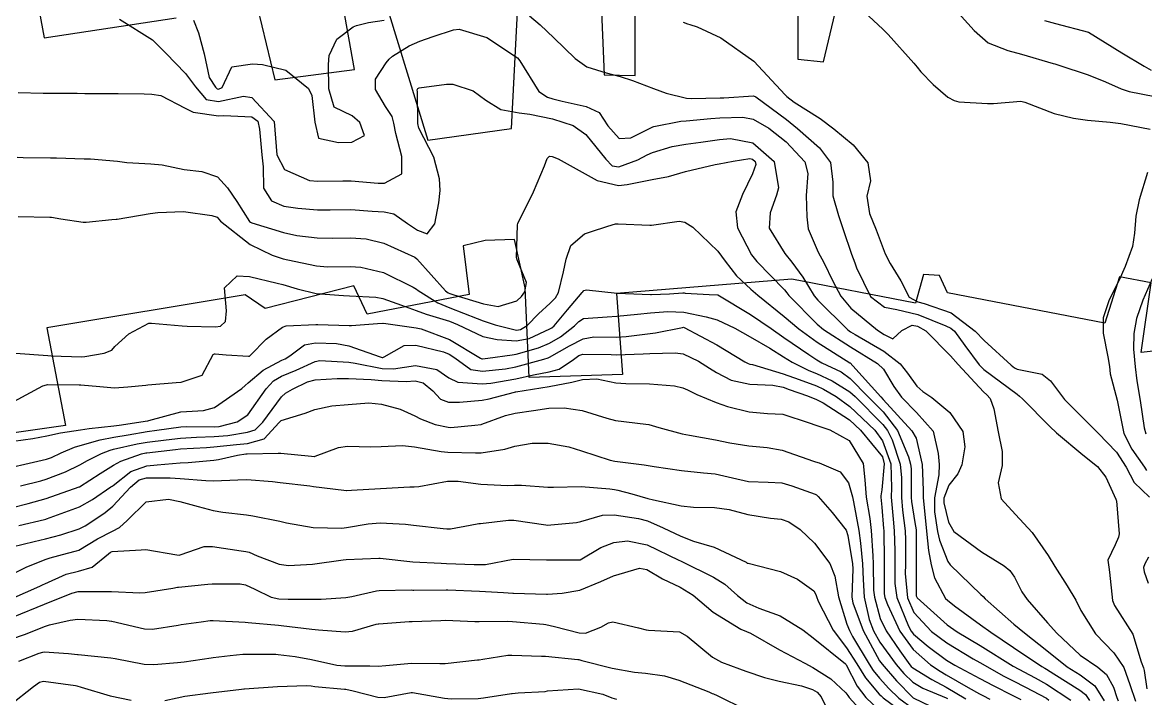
# Model space of a CAD drawing. Header units: metres. Extents: x 318500 to 325275, y 7408834 to 7428799.
# Drawn here: x 323171.7 to 323238.9, y 7419095.6 to 7419136.1 of the extents above; entities that cross this region are included whole.
import ezdxf

# ---------------------------------------------------------------- set-up
doc = ezdxf.new("R2010")
doc.units = ezdxf.units.M
doc.header["$MEASUREMENT"] = 0
for name, color, linetype in [('Curvas de Nivel 1m', 11, 'Continuous'), ('Curvas de Nivel 5m', 15, 'Continuous'), ('Edificações', 30, 'Continuous'), ('Vias Primárias', 230, 'Continuous'), ('Vias Secundárias', 230, 'Continuous')]:
    doc.layers.add(name, color=color, linetype=linetype)

msp = doc.modelspace()

# ---------------------------------------------------------------- linework, layer by layer
at = {"layer": 'Curvas de Nivel 1m', "flags": 128}
for points, elevation in [([(323221.473, 7419137.186), (323223.134, 7419135.643), (323223.445, 7419135.332), (323224.982, 7419133.617), (323225.183, 7419133.379), (323225.415, 7419133.096), (323226.142, 7419132.334), (323227.029, 7419131.586), (323227.397, 7419131.373), (323227.679, 7419131.294), (323229.395, 7419131.211), (323229.75, 7419131.199), (323231.397, 7419131.347), (323231.641, 7419131.282), (323233.386, 7419130.594), (323234.543, 7419130.328), (323235.381, 7419130.208), (323236.747, 7419130.092), (323237.378, 7419130), (323239.132, 7419129.665)], 734), ([(323227.469, 7419136.834), (323228.591, 7419135.569), (323229.439, 7419134.835), (323230.606, 7419134.369), (323231.429, 7419134.145), (323233.322, 7419133.601), (323233.421, 7419133.573), (323233.675, 7419133.497), (323235.414, 7419132.925), (323236.451, 7419132.505), (323237.406, 7419132.076), (323237.872, 7419131.911), (323239.402, 7419131.616)], 733), ([(323177.45, 7419136.25), (323179.432, 7419135.009), (323180.239, 7419134.212), (323181.402, 7419132.99), (323182.015, 7419132.191), (323182.652, 7419131.45), (323183.382, 7419131.331), (323184.882, 7419131.645), (323185.384, 7419131.569), (323186.716, 7419130.127), (323186.842, 7419128.631), (323186.876, 7419128.125), (323187.327, 7419127.257), (323188.822, 7419126.593), (323189.317, 7419126.546), (323190.813, 7419126.572), (323191.318, 7419126.57), (323192.933, 7419126.427), (323193.316, 7419126.426), (323194.351, 7419126.999), (323194.36, 7419128.025), (323193.984, 7419129.408), (323193.872, 7419130.032), (323193.769, 7419130.429), (323193.38, 7419131.029), (323192.784, 7419132.046), (323192.783, 7419132.662), (323193.414, 7419133.632), (323193.6, 7419133.855), (323193.803, 7419134.034), (323194.794, 7419134.655), (323195.434, 7419134.93), (323196.232, 7419135.205), (323197.444, 7419135.608), (323197.778, 7419135.644), (323199.438, 7419135.15), (323201.268, 7419133.932), (323201.417, 7419133.751), (323202.54, 7419131.913), (323203.062, 7419131.58), (323203.386, 7419131.481), (323203.938, 7419131.341), (323205.381, 7419131.027), (323206.169, 7419130.655), (323206.669, 7419129.861), (323207.359, 7419129.114), (323208.046, 7419129.153), (323209.37, 7419129.805), (323209.436, 7419129.819), (323211.041, 7419130.137), (323211.376, 7419130.172), (323212.847, 7419130.309), (323213.379, 7419130.344), (323214.751, 7419130.378), (323215.378, 7419130.267), (323216.314, 7419129.731), (323217.358, 7419128.902), (323218.467, 7419127.703), (323218.644, 7419127.011), (323218.552, 7419125.702), (323218.577, 7419124.425), (323218.667, 7419123.699), (323219.269, 7419122.31), (323219.604, 7419121.685), (323220.144, 7419120.571), (323220.62, 7419119.669), (323221.229, 7419118.948), (323222.825, 7419117.644), (323223.206, 7419117.372), (323223.725, 7419117.109), (323224.274, 7419117.624), (323224.895, 7419117.935), (323225.214, 7419117.881), (323225.705, 7419117.603), (323227.188, 7419116.108), (323227.646, 7419115.575), (323229.164, 7419113.942), (323229.365, 7419113.76), (323229.551, 7419113.554), (323229.779, 7419112.922), (323230.036, 7419111.546), (323230.273, 7419110.382), (323230.275, 7419109.542), (323230.035, 7419108.491), (323230.22, 7419107.543), (323231.066, 7419106.595), (323232.073, 7419105.515), (323233.03, 7419104.143), (323233.431, 7419103.496), (323234.161, 7419102.336), (323234.681, 7419101.483), (323234.991, 7419100.854), (323235.86, 7419099.467), (323236.953, 7419098.317), (323237.549, 7419097.441), (323237.916, 7419096.422), (323238.245, 7419095.43)], 737), ([(323181.881, 7419136.194), (323182.19, 7419135.437), (323182.528, 7419134.183), (323182.827, 7419132.75), (323183.2, 7419132.173), (323183.293, 7419132.076), (323183.389, 7419132.062), (323183.592, 7419132.167), (323184.175, 7419133.392), (323185.411, 7419133.57), (323186.017, 7419133.528), (323187.406, 7419133.189), (323188.772, 7419132.099), (323188.968, 7419131.678), (323189.148, 7419130.093), (323189.356, 7419129.126), (323190.558, 7419128.866), (323191.352, 7419128.889), (323192.116, 7419129.295), (323191.844, 7419130.055), (323191.374, 7419130.473), (323190.293, 7419130.991), (323189.984, 7419132.081), (323189.966, 7419133.528), (323190.01, 7419134.081), (323190.466, 7419135.043), (323191.446, 7419135.796), (323191.632, 7419135.874), (323192.357, 7419136.051), (323193.298, 7419136.195)], 736), ([(323201.988, 7419136.455), (323202.639, 7419135.912), (323203.439, 7419135.133), (323204.718, 7419133.887), (323205.413, 7419133.395), (323206.58, 7419133.035), (323207.41, 7419132.826), (323208.154, 7419132.586), (323209.403, 7419132.106), (323210.172, 7419131.812), (323211.396, 7419131.52), (323211.693, 7419131.498), (323213.396, 7419131.535), (323213.621, 7419131.542), (323215.399, 7419131.653), (323215.531, 7419131.606), (323217.378, 7419130.245), (323218.026, 7419129.71), (323219.353, 7419128.539), (323220.006, 7419127.68), (323220.138, 7419126.487), (323220.15, 7419125.678), (323220.475, 7419124.5), (323220.764, 7419123.668), (323221.268, 7419122.188), (323221.451, 7419121.658), (323221.553, 7419121.361), (323222.404, 7419119.648), (323223.231, 7419119.014), (323223.982, 7419118.876), (323225.224, 7419118.568), (323226.913, 7419117.886), (323227.213, 7419117.749), (323227.413, 7419117.578), (323228.044, 7419116.724), (323228.894, 7419115.563), (323229.177, 7419115.277), (323230.166, 7419114.541), (323231.163, 7419113.796), (323231.318, 7419113.684), (323231.497, 7419113.525), (323233.135, 7419111.863), (323233.527, 7419111.496), (323235.11, 7419110.176), (323235.972, 7419109.467), (323236.475, 7419108.84), (323237.081, 7419107.516), (323237.093, 7419107.462), (323237.107, 7419107.422), (323237.279, 7419105.447), (323237.245, 7419105.249), (323237.04, 7419104.788), (323236.608, 7419103.874), (323236.651, 7419103.456), (323236.706, 7419103.143), (323236.868, 7419101.452), (323236.996, 7419101.154), (323238.096, 7419099.433), (323238.585, 7419097.786), (323238.735, 7419097.423), (323238.782, 7419097.266), (323238.927, 7419096.157)], 736), ([(323232.806, 7419136.164), (323233.457, 7419135.997), (323235.45, 7419135.48), (323237.432, 7419134.229), (323238.769, 7419133.43), (323239.2, 7419133.206)], 732), ([(323171.385, 7419131.857), (323172.896, 7419131.818), (323173.385, 7419131.816), (323174.921, 7419131.812), (323175.385, 7419131.81), (323175.845, 7419131.805), (323177.385, 7419131.793), (323178.933, 7419131.775), (323179.385, 7419131.765), (323179.924, 7419131.675), (323181.377, 7419130.926), (323181.873, 7419130.69), (323183.373, 7419130.471), (323183.696, 7419130.488), (323185.373, 7419130.407), (323185.745, 7419130.136), (323185.837, 7419129.661), (323185.98, 7419128.134), (323186.052, 7419127.41), (323186.081, 7419126.132), (323186.556, 7419125.381), (323187.299, 7419125.058), (323188.132, 7419124.935), (323189.297, 7419124.831), (323190.056, 7419124.837), (323191.298, 7419124.867), (323192.583, 7419124.761), (323193.297, 7419124.711), (323193.865, 7419124.6), (323194.698, 7419124.019), (323195.284, 7419123.617), (323195.877, 7419123.405), (323196.324, 7419123.994), (323196.566, 7419125.254), (323196.646, 7419125.99), (323196.61, 7419126.701), (323196.272, 7419127.996), (323195.366, 7419129.726), (323195.318, 7419130.011), (323195.28, 7419131.903), (323195.276, 7419132.012), (323195.308, 7419132.095), (323195.392, 7419132.146), (323197.019, 7419132.362), (323197.396, 7419132.368), (323198.617, 7419131.968), (323199.384, 7419131.394), (323200.271, 7419130.839), (323201.377, 7419130.641), (323202.015, 7419130.559), (323203.374, 7419130.278), (323204.595, 7419129.888), (323205.362, 7419129.341), (323206.557, 7419127.862), (323206.948, 7419127.468), (323207.336, 7419127.42), (323208.465, 7419127.833), (323209.038, 7419128.131), (323209.347, 7419128.271), (323210.533, 7419128.627), (323211.355, 7419128.777), (323212.25, 7419128.893), (323213.359, 7419129.046), (323214.01, 7419129.111), (323215.357, 7419128.842), (323216.636, 7419127.727), (323216.886, 7419126.163), (323216.781, 7419125.725), (323216.384, 7419124.649), (323216.324, 7419123.73), (323217.267, 7419122.216), (323217.695, 7419121.713), (323218.353, 7419120.805), (323219.03, 7419119.693), (323219.236, 7419119.427), (323221.038, 7419117.663), (323221.208, 7419117.535), (323221.482, 7419117.381), (323223.191, 7419116.385), (323224.179, 7419115.625), (323224.62, 7419115.064), (323225.167, 7419114.28), (323225.521, 7419113.962), (323226.064, 7419113.596), (323227.147, 7419112.701), (323227.912, 7419111.572), (323228.032, 7419110.655), (323227.855, 7419109.572), (323227.631, 7419109.038), (323227.088, 7419108.364), (323226.786, 7419107.584), (323226.782, 7419107.29), (323227.058, 7419106.144), (323227.375, 7419105.577), (323229.032, 7419104.375), (323230.39, 7419103.539), (323230.739, 7419103.256), (323231.013, 7419102.843), (323231.456, 7419101.975), (323231.776, 7419101.518), (323232.979, 7419100.117), (323233.539, 7419099.494), (323234.95, 7419098.178), (323236.003, 7419097.464), (323236.512, 7419097.032), (323236.928, 7419096.276), (323237.128, 7419095.652), (323237.215, 7419095.446)], 738), ([(323171.335, 7419127.98), (323171.685, 7419127.974), (323173.335, 7419127.947), (323173.689, 7419127.94), (323175.334, 7419127.898), (323175.713, 7419127.887), (323177.333, 7419127.758), (323177.897, 7419127.676), (323179.331, 7419127.587), (323180.011, 7419127.529), (323181.326, 7419127.26), (323182.375, 7419127.129), (323183.32, 7419126.808), (323183.925, 7419126.161), (323184.476, 7419125.327), (323185.236, 7419124.141), (323185.289, 7419124.09), (323185.375, 7419124.052), (323187.281, 7419123.488), (323188.075, 7419123.305), (323189.276, 7419123.154), (323190.206, 7419123.146), (323191.277, 7419123.171), (323192.217, 7419123.11), (323193.272, 7419122.844), (323195.123, 7419122.012), (323195.258, 7419121.897), (323196.969, 7419119.984), (323197.118, 7419119.871), (323197.228, 7419119.825), (323197.458, 7419119.748), (323199.229, 7419119.219), (323200.123, 7419119.05), (323201.232, 7419119.396), (323201.51, 7419119.652), (323201.717, 7419119.923), (323201.817, 7419120.493), (323201.259, 7419121.848), (323201.231, 7419121.902), (323201.225, 7419121.931), (323201.222, 7419121.969), (323201.27, 7419123.93), (323201.291, 7419124.015), (323202.229, 7419125.916), (323202.898, 7419127.471), (323203.056, 7419127.904), (323203.195, 7419128.049), (323203.342, 7419128.039), (323203.698, 7419127.896), (323205.331, 7419127.002), (323206.042, 7419126.584), (323207.324, 7419126.295), (323207.833, 7419126.351), (323209.328, 7419126.644), (323210.306, 7419126.834), (323211.333, 7419127.125), (323213.106, 7419127.542), (323213.338, 7419127.586), (323214.182, 7419127.757), (323215.183, 7419127.902), (323215.342, 7419127.876), (323215.497, 7419127.738), (323215.525, 7419127.551), (323215.332, 7419126.983), (323214.746, 7419125.749), (323214.332, 7419124.727), (323214.428, 7419123.753), (323215.266, 7419122.143), (323215.594, 7419121.737), (323217.243, 7419120.05), (323217.392, 7419119.868), (323217.518, 7419119.716), (323219.215, 7419117.993), (323219.584, 7419117.684), (323221.195, 7419116.643), (323222.818, 7419115.644), (323223.177, 7419115.303), (323223.801, 7419114.265), (323224.243, 7419113.624), (323225.147, 7419112.712), (323226.137, 7419111.595), (323226.44, 7419110.26), (323226.511, 7419109.589), (323226.483, 7419108.978), (323226.22, 7419107.593), (323226.236, 7419106.761), (323226.412, 7419105.59), (323226.519, 7419105.065), (323227.023, 7419103.79), (323227.163, 7419103.579), (323229.003, 7419101.816), (323229.131, 7419101.688), (323229.265, 7419101.556), (323230.978, 7419100.037), (323231.607, 7419099.52), (323232.954, 7419098.462), (323234.164, 7419097.488), (323234.935, 7419096.997), (323235.816, 7419096.354), (323236.37, 7419095.458)], 739), ([(323238.979, 7419127.068), (323238.471, 7419125.433), (323238.282, 7419124.459), (323238.202, 7419123.436), (323238.066, 7419122.65), (323237.639, 7419121.444), (323237.251, 7419120.582), (323236.682, 7419119.458), (323236.32, 7419118.367), (323236.318, 7419117.463), (323236.604, 7419116.043), (323236.692, 7419115.457), (323236.746, 7419115.027), (323237.16, 7419113.45), (323237.551, 7419111.444), (323238.035, 7419110.517), (323238.783, 7419109.425), (323238.91, 7419109.234)], 734), ([(323171.244, 7419116.264), (323173.177, 7419116.117), (323173.368, 7419116.107), (323175.177, 7419116.045), (323175.393, 7419116.052), (323176.547, 7419116.256), (323176.995, 7419116.44), (323177.186, 7419116.658), (323178.011, 7419117.425), (323179.207, 7419118.053), (323179.363, 7419118.062), (323181.206, 7419117.891), (323181.51, 7419117.883), (323183.205, 7419117.838), (323183.495, 7419117.876), (323183.81, 7419118.161), (323183.857, 7419118.801), (323183.747, 7419120.162), (323184.5, 7419120.892), (323185.241, 7419120.847), (323186.901, 7419120.449), (323187.234, 7419120.361), (323188.084, 7419120.101), (323189.227, 7419119.832), (323190.865, 7419119.704), (323191.226, 7419119.689), (323192.793, 7419119.612), (323193.225, 7419119.524), (323194.33, 7419119.128), (323195.218, 7419118.814), (323195.817, 7419118.602), (323197.212, 7419118.168), (323197.684, 7419117.975), (323199.199, 7419117.258), (323200.065, 7419117.079), (323201.196, 7419116.999), (323201.98, 7419117.136), (323203.207, 7419117.707), (323203.329, 7419117.778), (323203.466, 7419117.897), (323204.265, 7419118.849), (323205.151, 7419119.881), (323205.184, 7419119.937), (323205.241, 7419120.015), (323205.41, 7419120.046), (323207.24, 7419119.85), (323209.239, 7419119.767), (323209.292, 7419119.766), (323210.371, 7419119.809), (323211.174, 7419119.867), (323211.241, 7419119.864), (323211.298, 7419119.857), (323212.746, 7419119.777), (323213.24, 7419119.749), (323213.265, 7419119.744), (323215.222, 7419118.572), (323216.447, 7419117.728), (323217.202, 7419117.198), (323218.715, 7419116.169), (323219.182, 7419115.855), (323219.478, 7419115.686), (323220.638, 7419115.132), (323221.171, 7419114.75), (323222.265, 7419113.649), (323223.146, 7419112.737), (323224.008, 7419111.627), (323224.671, 7419110.052), (323224.788, 7419109.615), (323224.825, 7419109.342), (323224.829, 7419107.614), (323224.848, 7419107.385), (323225.058, 7419106.12), (323225.134, 7419105.691), (323225.139, 7419105.609), (323225.132, 7419103.718), (323225.132, 7419103.608), (323225.134, 7419101.74), (323225.191, 7419101.607), (323226.976, 7419100.007), (323227.586, 7419099.574), (323228.958, 7419098.752), (323230.94, 7419097.53), (323232.253, 7419096.83), (323232.929, 7419096.445), (323234.376, 7419095.485)], 741), ([(323239.253, 7419120.708), (323238.69, 7419119.428), (323238.322, 7419118.335), (323238.149, 7419117.436), (323238.131, 7419116.501), (323238.233, 7419115.434), (323238.343, 7419114.603), (323238.525, 7419113.43), (323238.782, 7419111.779), (323238.881, 7419111.424)], 733), ([(323171.14, 7419113.375), (323172.872, 7419114.304), (323173.084, 7419114.368), (323173.151, 7419114.375), (323175.051, 7419114.372), (323175.151, 7419114.367), (323176.271, 7419114.259), (323177.149, 7419114.189), (323177.959, 7419114.238), (323179.027, 7419114.347), (323179.152, 7419114.356), (323180.855, 7419114.494), (323181.155, 7419114.526), (323182.404, 7419114.935), (323183.064, 7419116.171), (323183.136, 7419116.215), (323183.181, 7419116.217), (323183.847, 7419116.16), (323185.179, 7419116.07), (323185.23, 7419116.088), (323185.293, 7419116.138), (323186.23, 7419117.089), (323187.206, 7419117.823), (323187.43, 7419117.885), (323189.208, 7419117.976), (323189.32, 7419117.976), (323191.208, 7419117.922), (323191.342, 7419117.924), (323192.896, 7419118.035), (323193.21, 7419118.055), (323193.233, 7419118.053), (323193.387, 7419118.028), (323195.206, 7419117.77), (323195.5, 7419117.711), (323197.196, 7419117.07), (323199.066, 7419115.961), (323199.135, 7419115.916), (323199.18, 7419115.911), (323199.502, 7419115.955), (323200.95, 7419116.167), (323201.184, 7419116.207), (323202.526, 7419116.574), (323203.194, 7419116.864), (323203.849, 7419117.245), (323204.688, 7419117.885), (323204.951, 7419118.145), (323205.217, 7419118.325), (323206.637, 7419118.44), (323207.219, 7419118.471), (323208.451, 7419118.602), (323209.223, 7419118.669), (323210.275, 7419118.759), (323211.224, 7419118.715), (323212.562, 7419118.438), (323213.217, 7419118.244), (323214.284, 7419117.754), (323215.202, 7419117.231), (323216.368, 7419116.552), (323217.185, 7419116.032), (323217.713, 7419115.712), (323218.706, 7419115.228), (323219.173, 7419115.038), (323220.103, 7419114.609), (323221.163, 7419113.943), (323221.486, 7419113.657), (323223.135, 7419111.992), (323223.417, 7419111.636), (323223.687, 7419111.066), (323224.169, 7419109.624), (323224.258, 7419108.789), (323224.242, 7419107.623), (323224.308, 7419106.861), (323224.47, 7419105.619), (323224.5, 7419105.076), (323224.484, 7419103.618), (323224.475, 7419103.079), (323224.607, 7419101.616), (323224.987, 7419100.731), (323226.049, 7419099.594), (323226.96, 7419098.913), (323228.543, 7419097.967), (323228.943, 7419097.742), (323229.26, 7419097.555), (323230.345, 7419096.95), (323230.931, 7419096.641), (323231.667, 7419096.259), (323232.921, 7419095.601), (323233.071, 7419095.498)], 742), ([(323171.11, 7419110.985), (323172.269, 7419111.157), (323173.115, 7419111.315), (323173.921, 7419111.485), (323175.121, 7419111.679), (323175.638, 7419111.75), (323177.125, 7419111.9), (323177.43, 7419111.941), (323179.13, 7419112.199), (323179.147, 7419112.203), (323179.222, 7419112.219), (323181.136, 7419112.742), (323182.477, 7419112.836), (323183.138, 7419113), (323184.781, 7419114.146), (323184.976, 7419114.319), (323185.155, 7419114.488), (323186.047, 7419115.246), (323187.176, 7419115.839), (323187.365, 7419115.921), (323187.65, 7419116.105), (323188.533, 7419116.754), (323189.192, 7419116.88), (323190.433, 7419116.829), (323191.19, 7419116.697), (323193.058, 7419116.032), (323193.179, 7419115.997), (323193.213, 7419115.996), (323193.288, 7419116.029), (323194.49, 7419116.718), (323195.191, 7419116.73), (323196.837, 7419116.334), (323197.183, 7419116.206), (323197.514, 7419115.977), (323198.489, 7419115.283), (323199.172, 7419115.179), (323200.563, 7419115.325), (323201.175, 7419115.443), (323202.848, 7419115.905), (323203.099, 7419115.983), (323203.182, 7419116.02), (323204.381, 7419116.699), (323205.199, 7419117.115), (323205.833, 7419117.238), (323207.201, 7419117.221), (323207.782, 7419117.261), (323209.204, 7419117.434), (323209.537, 7419117.484), (323211.151, 7419117.801), (323211.201, 7419117.809), (323211.237, 7419117.8), (323213.195, 7419116.754), (323214.878, 7419115.745), (323215.073, 7419115.635), (323215.179, 7419115.605), (323215.334, 7419115.583), (323217.173, 7419115.029), (323218.137, 7419114.673), (323219.166, 7419114.3), (323219.591, 7419114.11), (323220.346, 7419113.672), (323221.151, 7419113.074), (323222.655, 7419111.645), (323223.121, 7419111.01), (323223.609, 7419109.632), (323223.66, 7419108.206), (323223.64, 7419107.632), (323223.752, 7419106.321), (323223.815, 7419105.629), (323223.858, 7419104.453), (323223.856, 7419103.627), (323223.844, 7419102.463), (323223.979, 7419101.625), (323224.677, 7419099.911), (323224.828, 7419099.612), (323224.967, 7419099.435), (323225.85, 7419098.703), (323226.945, 7419097.88), (323227.434, 7419097.575), (323228.932, 7419096.786), (323229.74, 7419096.36), (323230.922, 7419095.763), (323231.079, 7419095.685), (323231.383, 7419095.523)], 743), ([(323171.087, 7419109.457), (323171.786, 7419109.623), (323173.094, 7419109.909), (323173.387, 7419110.004), (323173.971, 7419110.287), (323174.758, 7419110.622), (323175.107, 7419110.737), (323176.302, 7419111.068), (323177.115, 7419111.227), (323177.979, 7419111.375), (323179.12, 7419111.561), (323179.692, 7419111.641), (323181.125, 7419111.85), (323181.442, 7419111.87), (323183.125, 7419111.847), (323183.416, 7419111.875), (323184.505, 7419112.149), (323185.134, 7419112.573), (323186.227, 7419114.124), (323186.672, 7419114.603), (323187.161, 7419114.874), (323188.026, 7419115.242), (323189.175, 7419115.764), (323189.447, 7419115.814), (323191.175, 7419115.724), (323191.561, 7419115.668), (323193.17, 7419115.335), (323193.863, 7419115.33), (323195.173, 7419115.519), (323196.454, 7419115.275), (323197.168, 7419114.777), (323197.708, 7419114.517), (323199.165, 7419114.417), (323199.687, 7419114.466), (323201.168, 7419114.724), (323202.227, 7419114.97), (323203.172, 7419115.147), (323203.758, 7419115.31), (323204.625, 7419115.886), (323204.951, 7419116.115), (323205.185, 7419116.192), (323206.871, 7419116.169), (323207.185, 7419116.162), (323208.784, 7419116.228), (323209.186, 7419116.244), (323210.715, 7419116.276), (323211.186, 7419116.217), (323212.103, 7419115.786), (323212.755, 7419115.356), (323213.173, 7419115.095), (323214.059, 7419114.647), (323215.167, 7419114.394), (323216.549, 7419114.343), (323217.165, 7419114.218), (323217.537, 7419114.088), (323218.632, 7419113.698), (323219.157, 7419113.489), (323219.556, 7419113.282), (323221.139, 7419112.264), (323221.808, 7419111.653), (323223.106, 7419110.048), (323223.224, 7419109.638), (323223.084, 7419108.08), (323223.008, 7419107.713), (323223.007, 7419107.641), (323223.071, 7419107.05), (323223.183, 7419105.769), (323223.191, 7419105.638), (323223.221, 7419103.836), (323223.221, 7419103.637), (323223.22, 7419101.855), (323223.253, 7419101.636), (323223.407, 7419101.221), (323224.154, 7419099.622), (323224.954, 7419098.514), (323225.982, 7419097.594), (323226.57, 7419097.219), (323226.934, 7419097.011), (323228.248, 7419096.246), (323228.923, 7419095.865), (323229.124, 7419095.759), (323229.537, 7419095.551)], 744), ([(323171.057, 7419107.026), (323171.997, 7419107.254), (323173.063, 7419107.553), (323175.052, 7419108.252), (323175.07, 7419108.257), (323176.294, 7419109.046), (323177.09, 7419109.552), (323177.541, 7419109.796), (323178.779, 7419110.225), (323179.034, 7419110.288), (323179.101, 7419110.3), (323180.804, 7419110.495), (323181.105, 7419110.525), (323182.661, 7419110.62), (323183.107, 7419110.648), (323184.468, 7419110.791), (323185.111, 7419110.857), (323186.109, 7419111.131), (323187.013, 7419112.112), (323187.131, 7419112.223), (323188.566, 7419112.665), (323189.138, 7419112.878), (323190.172, 7419113.106), (323191.141, 7419113.185), (323192.382, 7419113.281), (323193.142, 7419113.215), (323194.248, 7419112.91), (323195.135, 7419112.514), (323195.46, 7419112.33), (323196.356, 7419111.992), (323197.128, 7419111.828), (323197.288, 7419111.818), (323198.724, 7419111.956), (323199.092, 7419111.989), (323199.131, 7419111.999), (323200.549, 7419112.526), (323201.141, 7419112.66), (323202.233, 7419112.825), (323203.146, 7419112.964), (323204.06, 7419112.977), (323205.144, 7419112.819), (323206.628, 7419112.367), (323207.136, 7419112.231), (323208.949, 7419112.007), (323209.132, 7419111.979), (323209.724, 7419111.814), (323211.125, 7419111.437), (323211.57, 7419111.347), (323213.12, 7419111.071), (323213.977, 7419110.898), (323215.115, 7419110.717), (323216.221, 7419110.621), (323217.111, 7419110.458), (323218.995, 7419109.798), (323219.101, 7419109.756), (323219.317, 7419109.687), (323220.583, 7419109.156), (323221.088, 7419108.491), (323221.321, 7419107.658), (323221.382, 7419107.351), (323221.702, 7419105.653), (323221.802, 7419104.889), (323221.925, 7419103.651), (323221.952, 7419102.709), (323222.013, 7419101.65), (323222.316, 7419100.311), (323222.571, 7419099.644), (323222.96, 7419098.962), (323223.936, 7419097.625), (323224.398, 7419097.079), (323224.93, 7419096.568), (323225.523, 7419096.198), (323226.921, 7419095.63), (323227.011, 7419095.579)], 746), ([(323171.432, 7419105.936), (323172.963, 7419106.301), (323173.05, 7419106.326), (323173.085, 7419106.334), (323175.058, 7419107.065), (323175.833, 7419107.491), (323176.945, 7419108.251), (323177.019, 7419108.302), (323177.071, 7419108.341), (323178.135, 7419109.183), (323179.089, 7419109.515), (323179.717, 7419109.584), (323181.093, 7419109.69), (323181.558, 7419109.721), (323183.095, 7419109.845), (323183.372, 7419109.89), (323184.519, 7419110.149), (323185.017, 7419110.226), (323185.101, 7419110.229), (323186.95, 7419110.265), (323187.102, 7419110.269), (323188.946, 7419110.092), (323189.1, 7419110.072), (323189.117, 7419110.072), (323189.168, 7419110.089), (323190.571, 7419110.605), (323191.109, 7419110.682), (323192.494, 7419110.654), (323193.11, 7419110.675), (323194.394, 7419110.734), (323195.11, 7419110.657), (323196.714, 7419110.378), (323197.105, 7419110.332), (323198.769, 7419110.291), (323199.105, 7419110.3), (323200.523, 7419110.521), (323201.111, 7419110.683), (323202.149, 7419110.88), (323203.115, 7419110.871), (323204.35, 7419110.643), (323205.108, 7419110.415), (323206.821, 7419109.853), (323207.099, 7419109.797), (323208.858, 7419109.584), (323209.097, 7419109.541), (323209.445, 7419109.468), (323211.094, 7419109.232), (323212.413, 7419109.1), (323213.093, 7419109.032), (323214.131, 7419108.795), (323215.088, 7419108.568), (323216.275, 7419108.541), (323217.088, 7419108.492), (323217.696, 7419108.321), (323219.081, 7419107.826), (323219.171, 7419107.779), (323219.272, 7419107.687), (323220.107, 7419106.715), (323220.945, 7419105.662), (323221.045, 7419105.349), (323221.318, 7419103.657), (323221.331, 7419103.342), (323221.287, 7419101.657), (323221.335, 7419101.317), (323221.954, 7419099.65), (323222.943, 7419097.841), (323223.09, 7419097.638), (323223.956, 7419096.645), (323224.92, 7419095.647), (323224.944, 7419095.634), (323224.999, 7419095.609), (323226.907, 7419094.684)], 747), ([(323171.025, 7419104.662), (323172.36, 7419104.98), (323173.033, 7419105.142), (323173.944, 7419105.379), (323175.042, 7419105.737), (323175.395, 7419105.917), (323175.92, 7419106.261), (323176.594, 7419106.715), (323177.059, 7419107.11), (323178.114, 7419108.234), (323178.633, 7419108.67), (323179.079, 7419108.799), (323180.487, 7419108.791), (323181.079, 7419108.766), (323182.616, 7419108.636), (323183.077, 7419108.613), (323184.541, 7419108.685), (323185.078, 7419108.697), (323186.616, 7419108.578), (323187.076, 7419108.525), (323188.849, 7419108.316), (323189.073, 7419108.285), (323190.885, 7419108.063), (323191.049, 7419108.039), (323191.07, 7419108.039), (323191.332, 7419108.056), (323193.081, 7419108.163), (323194.839, 7419108.256), (323195.082, 7419108.259), (323195.364, 7419108.287), (323197.086, 7419108.59), (323197.716, 7419108.601), (323199.085, 7419108.417), (323200.679, 7419108.339), (323201.084, 7419108.352), (323201.517, 7419108.356), (323203.083, 7419108.238), (323203.422, 7419108.233), (323205.084, 7419108.272), (323206.796, 7419108.14), (323207.082, 7419108.096), (323207.287, 7419108.052), (323208.115, 7419107.834), (323209.076, 7419107.569), (323209.415, 7419107.476), (323211.07, 7419107.118), (323211.808, 7419107.05), (323213.069, 7419107.02), (323213.932, 7419106.892), (323215.063, 7419106.608), (323216.41, 7419106.376), (323217.059, 7419106.313), (323217.506, 7419106.163), (323218.187, 7419105.703), (323219.038, 7419104.888), (323219.968, 7419103.676), (323220.253, 7419102.912), (323220.474, 7419101.668), (323220.976, 7419100.029), (323221.132, 7419099.658), (323221.325, 7419099.296), (323222.314, 7419097.646), (323222.56, 7419097.267), (323222.932, 7419096.807), (323223.494, 7419096.193), (323224.083, 7419095.618), (323224.911, 7419095.011)], 748), ([(323171, 7419103.005), (323171.867, 7419103.457), (323173.014, 7419103.906), (323173.311, 7419104), (323174.344, 7419104.28), (323174.877, 7419104.417), (323175.023, 7419104.473), (323176.147, 7419105.145), (323177.04, 7419105.612), (323177.467, 7419105.82), (323177.91, 7419106.237), (323179.061, 7419107.358), (323180.392, 7419107.529), (323181.062, 7419107.375), (323182.164, 7419107.074), (323183.057, 7419106.832), (323183.635, 7419106.741), (323185.054, 7419106.588), (323185.44, 7419106.52), (323187.051, 7419106.199), (323187.452, 7419106.106), (323189.046, 7419105.832), (323190.77, 7419105.788), (323191.046, 7419105.819), (323192.332, 7419106.041), (323193.051, 7419106.1), (323194.565, 7419106.015), (323195.049, 7419105.959), (323196.818, 7419105.754), (323197.046, 7419105.738), (323197.273, 7419105.75), (323198.443, 7419105.959), (323198.95, 7419106.053), (323199.052, 7419106.069), (323200.727, 7419106.261), (323201.055, 7419106.255), (323202.975, 7419105.977), (323203.051, 7419105.972), (323204.804, 7419106.123), (323205.055, 7419106.183), (323206.353, 7419106.565), (323207.061, 7419106.575), (323208.522, 7419106.364), (323209.056, 7419106.217), (323209.987, 7419105.811), (323211.043, 7419105.3), (323211.814, 7419105.013), (323213.033, 7419104.645), (323214.949, 7419103.741), (323214.991, 7419103.712), (323215.02, 7419103.698), (323215.08, 7419103.679), (323217.015, 7419103.199), (323218.037, 7419102.731), (323219.003, 7419102.023), (323219.135, 7419101.821), (323219.173, 7419101.687), (323219.262, 7419101.42), (323220.164, 7419099.672), (323220.954, 7419098.613), (323221.588, 7419097.654), (323222.101, 7419096.818), (323222.922, 7419095.855), (323223.031, 7419095.739), (323223.152, 7419095.628), (323224.901, 7419094.339)], 749), ([(323171.114, 7419100.47), (323172.979, 7419101.243), (323174.602, 7419101.892), (323174.987, 7419101.989), (323175.254, 7419102.001), (323176.988, 7419102.002), (323178.684, 7419101.921), (323178.987, 7419101.926), (323180.642, 7419102.195), (323180.933, 7419102.249), (323180.991, 7419102.257), (323182.734, 7419102.432), (323182.994, 7419102.454), (323184.683, 7419102.456), (323184.994, 7419102.391), (323185.556, 7419102.132), (323186.53, 7419101.661), (323186.984, 7419101.559), (323187.555, 7419101.534), (323188.992, 7419101.532), (323189.532, 7419101.542), (323190.994, 7419101.632), (323191.359, 7419101.69), (323192.839, 7419102.032), (323193, 7419102.052), (323194.929, 7419102.083), (323195.001, 7419102.077), (323195.069, 7419102.077), (323197.001, 7419102.09), (323197.11, 7419102.087), (323199.001, 7419102.017), (323200.442, 7419101.936), (323200.999, 7419101.895), (323201.033, 7419101.896), (323202.999, 7419101.834), (323203.06, 7419101.838), (323203.943, 7419101.886), (323205.002, 7419102.082), (323206.265, 7419102.6), (323207.011, 7419102.934), (323208.57, 7419103.381), (323209.015, 7419103.303), (323209.955, 7419102.751), (323211.005, 7419102.251), (323211.785, 7419101.782), (323212.985, 7419100.749), (323214.644, 7419099.745), (323214.968, 7419099.608), (323215.209, 7419099.494), (323216.952, 7419098.508), (323218.466, 7419097.695), (323218.938, 7419097.449), (323220.017, 7419096.76), (323220.923, 7419095.928), (323221.033, 7419095.771), (323221.119, 7419095.657), (323222.891, 7419093.701)], 751), ([(323170.952, 7419099.132), (323171.833, 7419099.441), (323172.964, 7419099.902), (323173.267, 7419099.994), (323174.504, 7419100.277), (323174.971, 7419100.328), (323176.691, 7419100.253), (323176.97, 7419100.226), (323176.997, 7419100.222), (323178.963, 7419099.76), (323179.431, 7419099.745), (323180.967, 7419099.983), (323181.143, 7419100.013), (323182.353, 7419100.176), (323182.892, 7419100.25), (323182.971, 7419100.257), (323183.059, 7419100.257), (323184.97, 7419100.157), (323184.987, 7419100.156), (323185.153, 7419100.137), (323186.968, 7419099.968), (323187.123, 7419099.953), (323188.965, 7419099.74), (323189.358, 7419099.69), (323190.963, 7419099.571), (323191.399, 7419099.618), (323192.823, 7419100.032), (323192.938, 7419100.063), (323192.971, 7419100.066), (323194.792, 7419100.193), (323194.973, 7419100.203), (323196.693, 7419100.265), (323196.974, 7419100.267), (323198.728, 7419100.199), (323198.974, 7419100.197), (323200.697, 7419100.21), (323200.974, 7419100.198), (323202.838, 7419100.036), (323202.972, 7419100.014), (323203.481, 7419099.892), (323204.965, 7419099.514), (323205.337, 7419099.493), (323206.267, 7419099.857), (323206.713, 7419100.114), (323206.975, 7419100.181), (323208.516, 7419099.827), (323208.968, 7419099.697), (323209.104, 7419099.682), (323210.967, 7419099.588), (323211.421, 7419099.328), (323212.945, 7419098.072), (323213.488, 7419097.762), (323214.553, 7419097.362), (323214.935, 7419097.217), (323216.047, 7419096.839), (323216.929, 7419096.628), (323218.27, 7419096.353), (323218.924, 7419096.122), (323219.196, 7419095.959), (323219.446, 7419095.682), (323219.979, 7419094.599)], 752), ([(323171.434, 7419097.821), (323172.657, 7419098.304), (323172.873, 7419098.369), (323172.941, 7419098.376), (323174.404, 7419098.278), (323174.939, 7419098.229), (323174.988, 7419098.221), (323176.937, 7419098.029), (323177.198, 7419097.984), (323178.931, 7419097.649), (323179.518, 7419097.625), (323180.933, 7419097.746), (323181.328, 7419097.792), (323182.938, 7419098.019), (323183.07, 7419098.037), (323184.089, 7419098.153), (323184.847, 7419098.235), (323184.941, 7419098.238), (323186.816, 7419098.237), (323186.942, 7419098.228), (323187.962, 7419098.1), (323188.938, 7419097.927), (323190.453, 7419097.585), (323190.935, 7419097.535), (323192.441, 7419097.543), (323192.935, 7419097.53), (323193.403, 7419097.558), (323194.937, 7419097.709), (323196.626, 7419097.674), (323196.937, 7419097.675), (323198.886, 7419097.897), (323198.94, 7419097.904), (323198.98, 7419097.909), (323199.207, 7419097.947), (323200.697, 7419098.18), (323200.944, 7419098.191), (323202.719, 7419098.127), (323202.943, 7419098.114), (323204.882, 7419097.929), (323204.941, 7419097.917), (323205.126, 7419097.868), (323206.936, 7419097.413), (323208.277, 7419097.173), (323208.933, 7419097.105), (323210.076, 7419096.947), (323210.929, 7419096.691), (323212.716, 7419095.978), (323212.921, 7419095.895), (323213.01, 7419095.858), (323213.23, 7419095.765), (323214.908, 7419094.92)], 753), ([(323170.899, 7419095.187), (323172.31, 7419096.309), (323172.661, 7419096.557), (323172.915, 7419096.619), (323174.824, 7419096.359), (323174.911, 7419096.338), (323175.164, 7419096.267), (323176.905, 7419095.746), (323178.151, 7419095.48)], 754), ([(323180.165, 7419095.463), (323180.904, 7419095.625), (323181.366, 7419095.724), (323182.908, 7419095.931), (323184.765, 7419096.142), (323184.893, 7419096.158), (323184.91, 7419096.16), (323184.932, 7419096.161), (323186.922, 7419096.311), (323188.648, 7419096.368), (323188.923, 7419096.341), (323189.144, 7419096.308), (323190.921, 7419096.149), (323191, 7419096.138), (323191.431, 7419096.052), (323192.915, 7419095.664), (323193.291, 7419095.65), (323194.919, 7419095.947), (323194.988, 7419095.94), (323196.914, 7419095.601), (323197.313, 7419095.575), (323198.915, 7419095.594), (323199.242, 7419095.62), (323200.919, 7419095.893), (323200.954, 7419095.895), (323201.311, 7419095.924), (323202.921, 7419096.016), (323203.062, 7419096.038), (323204.923, 7419096.167), (323206.38, 7419095.855), (323206.917, 7419095.638), (323207.204, 7419095.557)], 754)]:
    msp.add_lwpolyline(points, dxfattribs=dict(at, elevation=elevation))
at = {"layer": 'Curvas de Nivel 5m', "flags": 128}
for points, elevation in [([(323211.187, 7419136.068), (323211.452, 7419135.98), (323211.588, 7419135.934), (323212.016, 7419135.792), (323213.44, 7419135.125), (323215.42, 7419133.74), (323217.29, 7419131.721), (323217.398, 7419131.618), (323217.832, 7419131.275), (323219.379, 7419130.302), (323220.21, 7419129.677), (323221.356, 7419128.736), (323222.235, 7419127.651), (323222.396, 7419126.583), (323222.183, 7419125.651), (323222.339, 7419124.616), (323222.728, 7419123.646), (323223.269, 7419122.207), (323223.571, 7419121.635), (323224.208, 7419120.584), (323224.716, 7419119.618), (323225.236, 7419119.338), (323225.608, 7419119.23), (323227.226, 7419118.675), (323228.669, 7419117.565), (323229.202, 7419117.016), (323230.806, 7419115.536), (323231.018, 7419115.372), (323231.178, 7419115.303), (323232.666, 7419114.999), (323233.171, 7419114.605), (323234.015, 7419113.491), (323235.143, 7419112.352), (323236.011, 7419111.467), (323237.113, 7419110.334), (323237.702, 7419109.441), (323238.178, 7419108.521), (323239.082, 7419107.638)], 735), ([(323171.4, 7419124.437), (323173.291, 7419124.405), (323173.389, 7419124.397), (323173.947, 7419124.29), (323175.287, 7419124.094), (323175.461, 7419124.094), (323176.996, 7419124.253), (323177.259, 7419124.282), (323177.29, 7419124.28), (323177.321, 7419124.28), (323179.294, 7419124.608), (323179.76, 7419124.679), (323181.295, 7419124.736), (323182.975, 7419124.492), (323183.292, 7419124.395), (323183.407, 7419124.284), (323183.511, 7419124.167), (323185.269, 7419122.764), (323186.595, 7419122.12), (323187.257, 7419121.912), (323187.525, 7419121.838), (323189.251, 7419121.484), (323189.898, 7419121.432), (323191.251, 7419121.442), (323191.894, 7419121.41), (323193.246, 7419121.088), (323195.028, 7419120.218), (323195.231, 7419120.084), (323195.331, 7419120.008), (323196.504, 7419119.272), (323197.22, 7419118.962), (323198.851, 7419118.326), (323199.213, 7419118.19), (323199.934, 7419117.949), (323201.206, 7419117.643), (323201.461, 7419117.671), (323201.86, 7419117.92), (323202.526, 7419118.605), (323203.23, 7419119.245), (323203.555, 7419119.577), (323203.727, 7419119.895), (323204.017, 7419121.128), (323204.176, 7419121.891), (323204.456, 7419122.705), (323205.283, 7419123.404), (323205.64, 7419123.519), (323206.67, 7419123.859), (323207.141, 7419124.004), (323207.292, 7419124.008), (323209.191, 7419123.922), (323209.292, 7419123.925), (323210.944, 7419124.155), (323211.295, 7419124.101), (323211.767, 7419123.793), (323213.269, 7419122.355), (323213.702, 7419121.763), (323214.385, 7419120.886), (323215.243, 7419120.079), (323215.656, 7419119.736), (323217.221, 7419118.45), (323218.114, 7419117.706), (323219.198, 7419116.916), (323221.156, 7419115.685), (323221.18, 7419115.672), (323221.335, 7419115.502), (323223.007, 7419113.642), (323223.158, 7419113.482), (323224.862, 7419111.614), (323225.123, 7419111.17), (323225.48, 7419109.604), (323225.549, 7419108.068), (323225.541, 7419107.603), (323225.685, 7419106.227), (323225.757, 7419105.599), (323225.874, 7419104.439), (323226.018, 7419103.595), (323226.225, 7419102.805), (323226.887, 7419101.582), (323226.998, 7419101.467), (323227.426, 7419101.143), (323228.976, 7419099.99), (323229.598, 7419099.551), (323230.957, 7419098.648), (323232.657, 7419097.504), (323232.834, 7419097.396), (323232.938, 7419097.338), (323233.372, 7419097.059), (323234.926, 7419096.091), (323235.271, 7419095.822), (323235.498, 7419095.471)], 740), ([(323171.529, 7419108.323), (323172.757, 7419108.623), (323173.076, 7419108.716), (323174.217, 7419109.149), (323175.09, 7419109.574), (323175.534, 7419109.825), (323176.375, 7419110.257), (323176.899, 7419110.456), (323177.104, 7419110.509), (323178.511, 7419110.827), (323179.111, 7419110.929), (323180.244, 7419111.072), (323181.115, 7419111.178), (323182.059, 7419111.238), (323183.116, 7419111.261), (323183.935, 7419111.34), (323185.121, 7419111.527), (323185.58, 7419111.676), (323186.025, 7419112.127), (323187.145, 7419113.638), (323187.39, 7419113.866), (323187.808, 7419114.103), (323188.715, 7419114.536), (323189.159, 7419114.666), (323190.485, 7419114.746), (323191.16, 7419114.737), (323192.522, 7419114.677), (323193.159, 7419114.614), (323194.607, 7419114.566), (323195.159, 7419114.599), (323195.637, 7419114.482), (323196.2, 7419113.994), (323196.663, 7419113.498), (323197.15, 7419113.318), (323197.804, 7419113.316), (323199.152, 7419113.436), (323199.575, 7419113.524), (323201.094, 7419113.931), (323201.16, 7419113.946), (323201.177, 7419113.947), (323203.164, 7419114.272), (323204.534, 7419114.519), (323205.168, 7419114.69), (323206.028, 7419114.727), (323207.166, 7419114.483), (323207.759, 7419114.434), (323209.166, 7419114.418), (323210.676, 7419114.293), (323211.164, 7419114.189), (323211.437, 7419114.07), (323212.001, 7419113.787), (323213.153, 7419113.298), (323213.84, 7419113.069), (323215.145, 7419112.738), (323216.229, 7419112.644), (323217.143, 7419112.598), (323218.735, 7419112.097), (323219.134, 7419111.942), (323219.964, 7419111.677), (323221.12, 7419111.024), (323221.964, 7419109.651), (323222.058, 7419108.682), (323222.139, 7419107.649), (323222.35, 7419106.358), (323222.435, 7419105.646), (323222.54, 7419104.132), (323222.562, 7419103.645), (323222.584, 7419102.065), (323222.626, 7419101.644), (323222.981, 7419100.376), (323223.329, 7419099.635), (323224.143, 7419098.432), (323224.756, 7419097.613), (323224.839, 7419097.511), (323224.938, 7419097.423), (323226.065, 7419096.727), (323226.927, 7419096.276), (323228.109, 7419095.568)], 745), ([(323170.982, 7419101.557), (323172.688, 7419102.305), (323172.891, 7419102.402), (323172.992, 7419102.455), (323174.259, 7419103.023), (323175.004, 7419103.214), (323175.818, 7419103.452), (323176.795, 7419104.252), (323176.919, 7419104.353), (323177.022, 7419104.386), (323178.758, 7419104.489), (323179.024, 7419104.503), (323180.898, 7419104.192), (323181.02, 7419104.172), (323181.036, 7419104.173), (323181.091, 7419104.189), (323182.521, 7419104.682), (323183.028, 7419104.68), (323184.738, 7419104.431), (323185.024, 7419104.391), (323185.226, 7419104.34), (323185.699, 7419104.13), (323187.013, 7419103.631), (323187.568, 7419103.551), (323189.015, 7419103.634), (323190.851, 7419103.895), (323191.019, 7419103.911), (323192.973, 7419103.984), (323193.02, 7419103.989), (323193.062, 7419103.988), (323195.018, 7419103.762), (323196.712, 7419103.679), (323197.017, 7419103.674), (323198.675, 7419103.614), (323199.016, 7419103.6), (323199.349, 7419103.614), (323201.02, 7419103.93), (323203, 7419103.88), (323203.02, 7419103.88), (323204.019, 7419103.885), (323205, 7419103.89), (323205.02, 7419103.898), (323206.265, 7419104.624), (323207.036, 7419104.925), (323207.854, 7419105.022), (323209.034, 7419104.778), (323210.935, 7419103.877), (323211.021, 7419103.837), (323211.112, 7419103.789), (323213.011, 7419102.851), (323213.683, 7419102.436), (323214.44, 7419101.748), (323214.994, 7419101.322), (323215.723, 7419100.995), (323216.982, 7419100.545), (323218.345, 7419099.696), (323218.963, 7419099.227), (323220.895, 7419097.661), (323220.922, 7419097.642), (323220.94, 7419097.611), (323221.6, 7419096.327), (323222.122, 7419095.642), (323222.909, 7419094.897)], 750), ([(323239.03, 7419104.053), (323238.806, 7419103.641), (323238.741, 7419103.424), (323238.766, 7419103.172), (323239.011, 7419102.494)], 735)]:
    msp.add_lwpolyline(points, dxfattribs=dict(at, elevation=elevation))
at = {"layer": 'Edificações'}
for points in [[(323206.006, 7419143.858), (323206.459, 7419132.91), (323208.323, 7419132.878), (323208.293, 7419141.621)], [(323218.042, 7419141.562), (323218.054, 7419133.856), (323219.587, 7419133.693), (323221.971, 7419143.775)], [(323171.945, 7419140.539), (323172.958, 7419135.132), (323180.851, 7419136.321)], [(323192.905, 7419138.852), (323195.899, 7419129.012), (323200.92, 7419129.714), (323201.305, 7419137.483)], [(323185.448, 7419138.03), (323186.752, 7419132.627), (323191.525, 7419133.231), (323190.602, 7419138.379)], [(323246.52, 7419117.167), (323238.586, 7419116.298), (323239.193, 7419120.477), (323237.29, 7419120.822), (323236.425, 7419118.058), (323226.997, 7419119.872), (323226.527, 7419120.9), (323225.571, 7419120.968), (323225.092, 7419119.254), (323217.683, 7419120.686), (323207.193, 7419119.835), (323207.557, 7419114.974), (323201.97, 7419114.802), (323201.728, 7419120.175), (323201.1, 7419123.071), (323199.341, 7419123.002), (323198.031, 7419122.692), (323198.376, 7419119.764), (323192.271, 7419118.593), (323191.478, 7419120.281), (323186.166, 7419118.937), (323184.975, 7419119.745), (323173.107, 7419117.774), (323174.228, 7419111.923), (323166.524, 7419110.839)]]:
    msp.add_lwpolyline(points, dxfattribs=at)
at = {"layer": 'Vias Primárias'}
for points in [[(323715.644, 7420145.548, 0), (323709.04, 7420132.939)], [(323831.088, 7420001.787, 0), (323833.844, 7420008.443, 0.220888)]]:
    msp.add_lwpolyline(points, format="xyb", dxfattribs=at)
at = {"layer": 'Vias Secundárias'}
msp.add_lwpolyline([(323105.774, 7419035.938, 0), (323119.345, 7419039.41, -0.031689)], format="xyb", dxfattribs=at)

doc.saveas('drawing.dxf')
